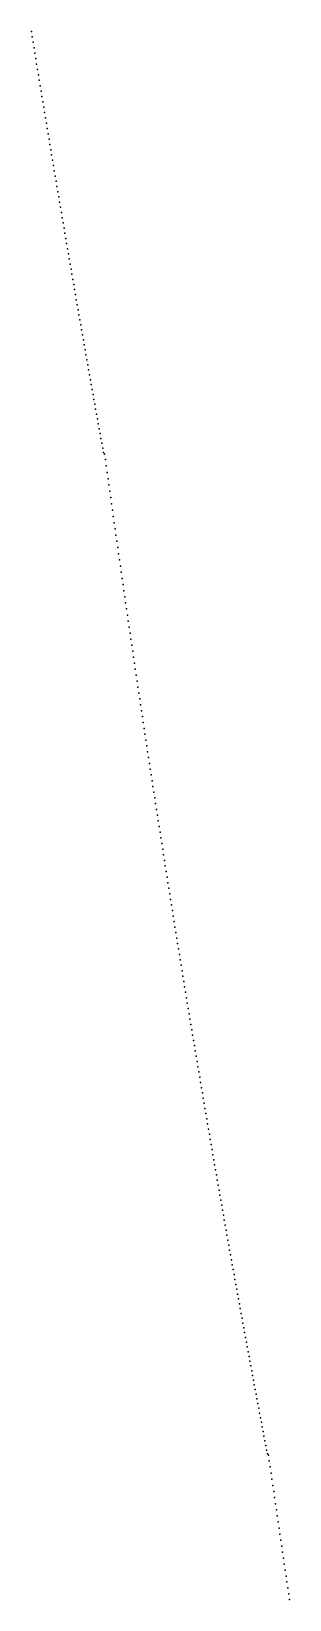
# Model space of a CAD drawing. Header units: metres. Extents: x 0 to 360, y 46 to 216.
# Drawn here: x 233 to 236.42, y 69.92 to 90.71 of the extents above; entities that cross this region are included whole.
import ezdxf

# ---------------------------------------------------------------- set-up
doc = ezdxf.new("R2010")
doc.units = ezdxf.units.M

msp = doc.modelspace()

# ---------------------------------------------------------------- linework, layer by layer
for p in [(232.998, 90.707), (233.01, 90.634), (233.022, 90.562), (233.033, 90.49), (233.045, 90.418), (233.057, 90.346), (233.068, 90.274), (233.08, 90.202), (233.092, 90.13), (233.103, 90.059), (233.115, 89.987), (233.127, 89.916), (233.138, 89.845), (233.15, 89.774), (233.162, 89.703), (233.173, 89.632), (233.185, 89.561), (233.197, 89.491), (233.208, 89.42), (233.22, 89.35), (233.232, 89.279), (233.243, 89.209), (233.255, 89.139), (233.266, 89.069), (233.278, 88.999), (233.29, 88.929), (233.301, 88.86), (233.313, 88.79), (233.325, 88.721), (233.336, 88.651), (233.348, 88.582), (233.36, 88.513), (233.371, 88.444), (233.383, 88.375), (233.395, 88.306), (233.406, 88.237), (233.418, 88.169), (233.43, 88.1), (233.441, 88.032), (233.453, 87.963), (233.465, 87.895), (233.476, 87.827), (233.488, 87.759), (233.5, 87.691), (233.511, 87.623), (233.523, 87.556), (233.535, 87.488), (233.546, 87.42), (233.558, 87.353), (233.57, 87.286), (233.581, 87.218), (233.593, 87.151), (233.604, 87.084), (233.616, 87.017), (233.628, 86.951), (233.639, 86.884), (233.651, 86.817), (233.663, 86.751), (233.674, 86.684), (233.686, 86.618), (233.698, 86.552), (233.709, 86.486), (233.721, 86.42), (233.733, 86.354), (233.744, 86.288), (233.756, 86.222), (233.768, 86.157), (233.779, 86.091), (233.791, 86.026), (233.803, 85.961), (233.814, 85.895), (233.826, 85.83), (233.838, 85.765), (233.849, 85.7), (233.861, 85.635), (233.873, 85.571), (233.884, 85.506), (233.896, 85.441), (233.908, 85.377), (233.919, 85.313), (233.931, 85.248), (233.943, 85.184), (233.954, 85.125), (233.966, 85.102), (233.978, 85.032), (233.989, 84.948), (234.001, 84.863), (234.013, 84.779), (234.024, 84.696), (234.036, 84.612), (234.048, 84.529), (234.059, 84.445), (234.071, 84.362), (234.082, 84.279), (234.094, 84.196), (234.106, 84.113), (234.117, 84.031), (234.129, 83.949), (234.141, 83.866), (234.152, 83.784), (234.164, 83.702), (234.176, 83.621), (234.187, 83.539), (234.199, 83.458), (234.211, 83.376), (234.222, 83.295), (234.234, 83.214), (234.246, 83.133), (234.257, 83.053), (234.269, 82.972), (234.281, 82.892), (234.292, 82.811), (234.304, 82.731), (234.316, 82.651), (234.327, 82.572), (234.339, 82.492), (234.351, 82.413), (234.362, 82.333), (234.374, 82.254), (234.386, 82.175), (234.397, 82.096), (234.409, 82.017), (234.421, 81.939), (234.432, 81.86), (234.444, 81.782), (234.456, 81.704), (234.467, 81.626), (234.479, 81.548), (234.491, 81.47), (234.502, 81.393), (234.514, 81.315), (234.526, 81.238), (234.537, 81.161), (234.549, 81.084), (234.561, 81.007), (234.572, 80.93), (234.584, 80.854), (234.596, 80.777), (234.607, 80.701), (234.619, 80.625), (234.631, 80.549), (234.642, 80.473), (234.654, 80.397), (234.666, 80.321), (234.677, 80.246), (234.689, 80.171), (234.701, 80.095), (234.712, 80.02), (234.724, 79.945), (234.736, 79.871), (234.747, 79.796), (234.759, 79.721), (234.771, 79.647), (234.782, 79.573), (234.794, 79.499), (234.806, 79.425), (234.817, 79.351), (234.829, 79.277), (234.841, 79.204), (234.852, 79.13), (234.864, 79.057), (234.876, 78.984), (234.887, 78.911), (234.899, 78.838), (234.911, 78.765), (234.922, 78.692), (234.934, 78.62), (234.946, 78.547), (234.957, 78.475), (234.969, 78.403), (234.981, 78.331), (234.992, 78.259), (235.004, 78.187), (235.016, 78.116), (235.027, 78.044), (235.039, 77.973), (235.051, 77.901), (235.062, 77.83), (235.074, 77.759), (235.086, 77.688), (235.097, 77.618), (235.109, 77.547), (235.121, 77.476), (235.132, 77.406), (235.144, 77.336), (235.156, 77.266), (235.167, 77.196), (235.179, 77.126), (235.191, 77.056), (235.202, 76.986), (235.214, 76.917), (235.226, 76.848), (235.237, 76.778), (235.249, 76.709), (235.261, 76.64), (235.272, 76.571), (235.284, 76.502), (235.296, 76.434), (235.307, 76.365), (235.319, 76.297), (235.331, 76.228), (235.342, 76.16), (235.354, 76.092), (235.366, 76.024), (235.377, 75.956), (235.389, 75.889), (235.401, 75.821), (235.412, 75.754), (235.424, 75.686), (235.436, 75.619), (235.447, 75.552), (235.459, 75.485), (235.471, 75.418), (235.482, 75.351), (235.494, 75.284), (235.506, 75.218), (235.517, 75.151), (235.529, 75.085), (235.541, 75.019), (235.552, 74.953), (235.564, 74.887), (235.576, 74.821), (235.587, 74.755), (235.599, 74.689), (235.611, 74.624), (235.622, 74.558), (235.634, 74.493), (235.646, 74.428), (235.657, 74.363), (235.669, 74.298), (235.681, 74.233), (235.692, 74.168), (235.704, 74.103), (235.716, 74.039), (235.727, 73.974), (235.739, 73.91), (235.751, 73.846), (235.762, 73.782), (235.774, 73.718), (235.786, 73.654), (235.797, 73.59), (235.809, 73.526), (235.821, 73.463), (235.832, 73.399), (235.844, 73.336), (235.856, 73.273), (235.867, 73.21), (235.879, 73.147), (235.891, 73.084), (235.902, 73.021), (235.914, 72.958), (235.926, 72.895), (235.937, 72.833), (235.949, 72.77), (235.961, 72.708), (235.972, 72.646), (235.984, 72.584), (235.996, 72.522), (236.007, 72.46), (236.019, 72.398), (236.031, 72.336), (236.042, 72.275), (236.054, 72.213), (236.066, 72.152), (236.077, 72.091), (236.089, 72.03), (236.101, 71.968), (236.112, 71.907), (236.124, 71.858), (236.136, 71.841), (236.147, 71.766), (236.159, 71.684), (236.171, 71.602), (236.182, 71.521), (236.194, 71.439), (236.206, 71.358), (236.218, 71.277), (236.229, 71.196), (236.241, 71.115), (236.253, 71.035), (236.264, 70.954), (236.276, 70.874), (236.288, 70.794), (236.299, 70.714), (236.311, 70.634), (236.323, 70.555), (236.334, 70.475), (236.346, 70.396), (236.358, 70.317), (236.369, 70.238), (236.381, 70.16), (236.393, 70.081), (236.404, 70.003), (236.416, 69.925)]:
    msp.add_point(p)

doc.saveas('drawing.dxf')
